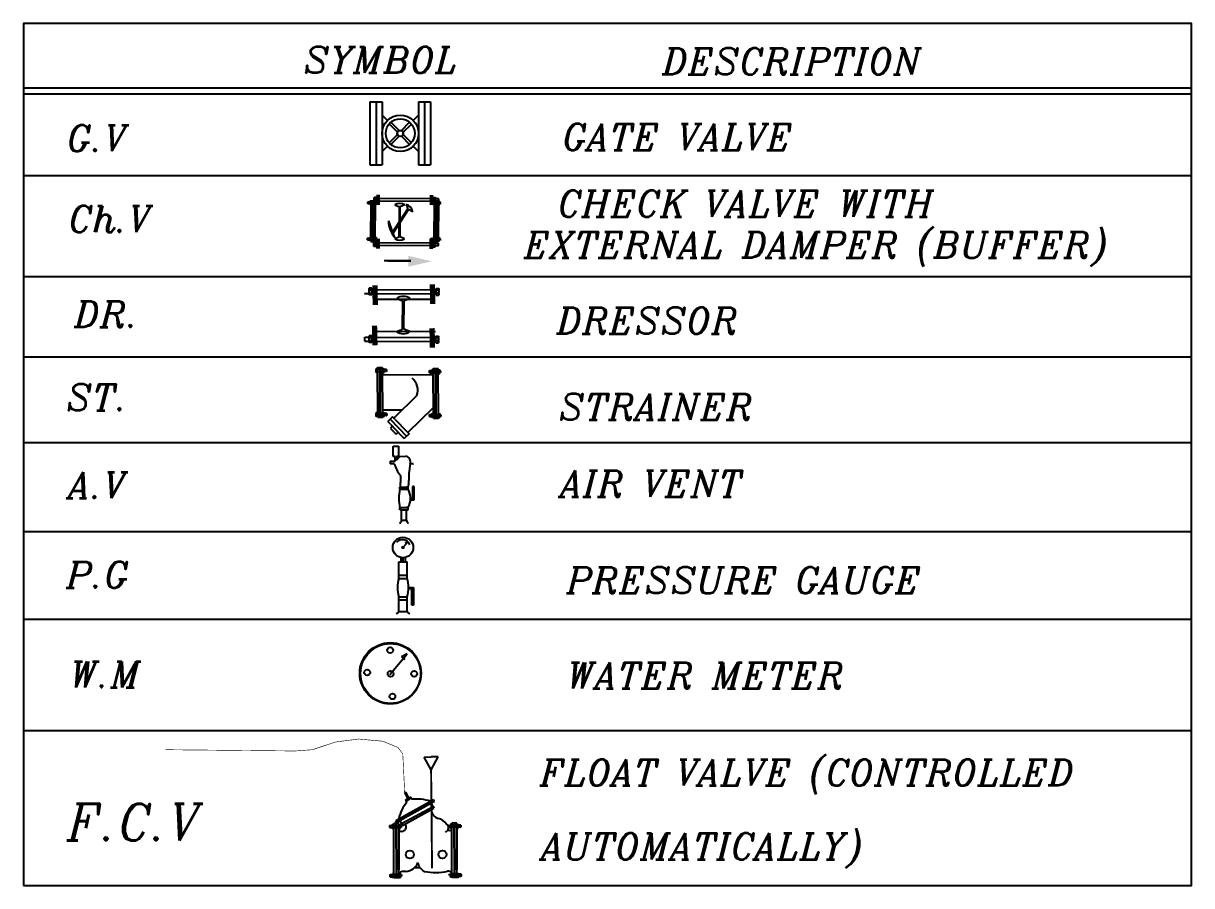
# Model space of a CAD drawing. Extents: x 152000 to 152174, y 158796 to 159332.
# Drawn here: x 152104.43 to 152109.9, y 159147 to 159151.04 of the extents above; entities that cross this region are included whole.
import ezdxf
from ezdxf.enums import TextEntityAlignment as Align

# ---------------------------------------------------------------- set-up
doc = ezdxf.new("R2010")
doc.units = 0
doc.header["$LTSCALE"] = 3
doc.header["$MEASUREMENT"] = 0
doc.layers.get('0').update_dxf_attribs({"linetype": 'CONTINUOUS'})
for name, color, linetype in [('colum', 7, 'CONTINUOUS'), ('MECH', 6, 'CONTINUOUS'), ('NUMBERS', 6, 'CONTINUOUS')]:
    doc.layers.add(name, color=color, linetype=linetype)
doc.styles.add('italic', font='italicc.shx', dxfattribs={"height": 0.4})

msp = doc.modelspace()

# ---------------------------------------------------------------- hatches: boundary and pattern name
at = {"layer": 'colum', "linetype": 'ByBlock', "ltscale": 2.2}
msp.add_hatch(color=256, dxfattribs=at).paths.add_polyline_path([(152106.2303, 159149.95322), (152106.22907, 159149.90259), (152106.33951, 159149.92746)])

# ---------------------------------------------------------------- linework, layer by layer
for p, q in [((152106.05029, 159150.67403), (152106.0502, 159150.37913)), ((152106.05029, 159150.67403), (152106.107, 159150.67401)), ((152106.07864, 159150.67402), (152106.07856, 159150.37913)), ((152106.107, 159150.67401), (152106.10691, 159150.37912)), ((152106.27713, 159150.67396), (152106.27704, 159150.37907)), ((152106.27734, 159150.67441), (152106.33405, 159150.6744)), ((152106.30549, 159150.67395), (152106.3054, 159150.37906)), ((152106.33384, 159150.67394), (152106.33375, 159150.37905)), ((152106.13189, 159150.58671), (152106.10698, 159150.61163)), ((152106.14809, 159150.57852), (152106.18685, 159150.53974)), ((152106.1972, 159150.53974), (152106.23598, 159150.57849)), ((152106.27711, 159150.61158), (152106.25219, 159150.58667)), ((152106.14004, 159150.48261), (152106.17882, 159150.52136)), ((152106.14007, 159150.5705), (152106.17882, 159150.53172)), ((152106.17784, 159150.5327), (152106.17784, 159150.52039)), ((152106.17784, 159150.5327), (152106.17784, 159150.52039)), ((152106.20522, 159150.53171), (152106.244, 159150.57047)), ((152106.20522, 159150.52136), (152106.24397, 159150.48258)), ((152106.2062, 159150.52038), (152106.2062, 159150.53269)), ((152106.13185, 159150.46641), (152106.10693, 159150.4415)), ((152106.14806, 159150.47459), (152106.18684, 159150.51334)), ((152106.19719, 159150.51334), (152106.23595, 159150.47456)), ((152106.27706, 159150.44145), (152106.25215, 159150.46637)), ((152106.0502, 159150.37913), (152106.10691, 159150.37912)), ((152106.27704, 159150.37907), (152106.33375, 159150.37905)), ((152106.03775, 159150.20166), (152106.08748, 159150.20144)), ((152106.04009, 159150.19816), (152106.04012, 159150.20514)), ((152106.04009, 159150.19816), (152106.04103, 159150.19764)), ((152106.04107, 159150.20566), (152106.04012, 159150.20514)), ((152106.04103, 159150.19764), (152106.04107, 159150.20566)), ((152106.04103, 159150.19764), (152106.04915, 159150.1976)), ((152106.04107, 159150.20566), (152106.04919, 159150.20562)), ((152106.04965, 159150.19468), (152106.04966, 159150.1976)), ((152106.05522, 159150.19465), (152106.04965, 159150.19468)), ((152106.04966, 159150.1976), (152106.0497, 159150.20562)), ((152106.04967, 159150.19846), (152106.05524, 159150.19843)), ((152106.04969, 159150.20476), (152106.05527, 159150.20474)), ((152106.04971, 159150.20854), (152106.0497, 159150.20562)), ((152106.05528, 159150.20852), (152106.04971, 159150.20854)), ((152106.05558, 159150.21147), (152106.05473, 159150.02035)), ((152106.05558, 159150.21147), (152106.05473, 159150.02035)), ((152106.0548, 159150.03493), (152106.05552, 159150.19689)), ((152106.05524, 159150.19757), (152106.0748, 159150.19749)), ((152106.05527, 159150.20559), (152106.07483, 159150.20551)), ((152106.05552, 159150.19689), (152106.05558, 159150.21147)), ((152106.05558, 159150.21147), (152106.06506, 159150.21143)), ((152106.05558, 159150.21147), (152106.06506, 159150.21143)), ((152106.06506, 159150.21143), (152106.06421, 159150.0203)), ((152106.06506, 159150.21143), (152106.06421, 159150.0203)), ((152106.06506, 159150.21143), (152106.06421, 159150.0203)), ((152106.06506, 159150.21143), (152106.06421, 159150.0203)), ((152106.06428, 159150.03489), (152106.065, 159150.19685)), ((152106.065, 159150.19685), (152106.06506, 159150.21143)), ((152106.06506, 159150.21143), (152106.07454, 159150.21139)), ((152106.06506, 159150.21143), (152106.07454, 159150.21139)), ((152106.06961, 159150.20398), (152106.06964, 159150.20882)), ((152106.07883, 159150.20394), (152106.06961, 159150.20398)), ((152106.06964, 159150.20882), (152106.06969, 159150.22207)), ((152106.06964, 159150.21023), (152106.07886, 159150.21019)), ((152106.06972, 159150.22691), (152106.06969, 159150.22207)), ((152106.06969, 159150.22066), (152106.0789, 159150.22061)), ((152106.07893, 159150.22687), (152106.06972, 159150.22691)), ((152106.07454, 159150.21139), (152106.07369, 159150.02026)), ((152106.07479, 159150.19456), (152106.08036, 159150.19454)), ((152106.08038, 159150.19832), (152106.0748, 159150.19835)), ((152106.0804, 159150.20462), (152106.07483, 159150.20465)), ((152106.07485, 159150.20843), (152106.08042, 159150.20841)), ((152106.07883, 159150.20394), (152106.07893, 159150.22687)), ((152106.34708, 159150.20758), (152106.07885, 159150.20878)), ((152106.34714, 159150.22084), (152106.07891, 159150.22203)), ((152106.08036, 159150.19454), (152106.08037, 159150.19746)), ((152106.08037, 159150.19746), (152106.08041, 159150.20548)), ((152106.08042, 159150.20841), (152106.08041, 159150.20548)), ((152106.16708, 159150.19147), (152106.18766, 159150.18318)), ((152106.21265, 159150.19127), (152106.192, 159150.18316)), ((152106.2194, 159150.19337), (152106.22727, 159150.17263)), ((152106.33391, 159150.20035), (152106.38365, 159150.20013)), ((152106.33625, 159150.19685), (152106.33628, 159150.20383)), ((152106.33625, 159150.19685), (152106.33719, 159150.19632)), ((152106.33723, 159150.20434), (152106.33628, 159150.20383)), ((152106.33719, 159150.19632), (152106.33723, 159150.20434)), ((152106.33719, 159150.19632), (152106.34532, 159150.19629)), ((152106.33723, 159150.20434), (152106.34535, 159150.20431)), ((152106.34581, 159150.19336), (152106.34582, 159150.19628)), ((152106.35139, 159150.19334), (152106.34581, 159150.19336)), ((152106.34582, 159150.19628), (152106.34586, 159150.2043)), ((152106.34583, 159150.19714), (152106.3514, 159150.19712)), ((152106.34587, 159150.20723), (152106.34586, 159150.2043)), ((152106.34586, 159150.20345), (152106.35143, 159150.20342)), ((152106.35145, 159150.2072), (152106.34587, 159150.20723)), ((152106.34706, 159150.20275), (152106.34716, 159150.22568)), ((152106.34706, 159150.20275), (152106.35628, 159150.20271)), ((152106.3563, 159150.20896), (152106.34709, 159150.209)), ((152106.35635, 159150.21938), (152106.34714, 159150.21942)), ((152106.34716, 159150.22568), (152106.35638, 159150.22563)), ((152106.35174, 159150.21016), (152106.3509, 159150.01903)), ((152106.35174, 159150.21016), (152106.3509, 159150.01903)), ((152106.35096, 159150.03361), (152106.35168, 159150.19558)), ((152106.3514, 159150.19626), (152106.37096, 159150.19617)), ((152106.35143, 159150.20428), (152106.371, 159150.20419)), ((152106.35168, 159150.19558), (152106.35174, 159150.21016)), ((152106.35174, 159150.21016), (152106.36122, 159150.21012)), ((152106.35174, 159150.21016), (152106.36122, 159150.21012)), ((152106.35628, 159150.20271), (152106.3563, 159150.20754)), ((152106.3563, 159150.20754), (152106.35636, 159150.2208)), ((152106.35638, 159150.22563), (152106.35636, 159150.2208)), ((152106.37057, 159150.20748), (152106.35714, 159150.20754)), ((152106.37063, 159150.22074), (152106.3572, 159150.2208)), ((152106.36122, 159150.21012), (152106.36037, 159150.01899)), ((152106.36122, 159150.21012), (152106.36037, 159150.01899)), ((152106.36122, 159150.21012), (152106.36037, 159150.01899)), ((152106.36122, 159150.21012), (152106.36037, 159150.01899)), ((152106.36044, 159150.03357), (152106.36116, 159150.19554)), ((152106.36116, 159150.19554), (152106.36122, 159150.21012)), ((152106.36122, 159150.21012), (152106.3707, 159150.21008)), ((152106.36122, 159150.21012), (152106.3707, 159150.21008)), ((152106.3707, 159150.21008), (152106.36985, 159150.01895)), ((152106.37057, 159150.20748), (152106.37063, 159150.22074)), ((152106.37213, 159150.20833), (152106.37057, 159150.20748)), ((152106.37063, 159150.22074), (152106.37218, 159150.21987)), ((152106.37095, 159150.19325), (152106.37652, 159150.19322)), ((152106.37654, 159150.19701), (152106.37097, 159150.19703)), ((152106.37657, 159150.20331), (152106.37099, 159150.20333)), ((152106.37101, 159150.20712), (152106.37658, 159150.20709)), ((152106.37213, 159150.20833), (152106.37218, 159150.21987)), ((152106.37652, 159150.19322), (152106.37654, 159150.19615)), ((152106.37654, 159150.19615), (152106.37657, 159150.20417)), ((152106.37658, 159150.20709), (152106.37657, 159150.20417)), ((152106.15623, 159150.06244), (152106.22727, 159150.17263)), ((152106.15917, 159150.05924), (152106.2302, 159150.16943)), ((152106.18703, 159150.04181), (152106.18766, 159150.18318)), ((152106.19137, 159150.04179), (152106.192, 159150.18316)), ((152106.25017, 159150.15976), (152106.2302, 159150.16943)), ((152106.13647, 159150.11742), (152106.15623, 159150.06244)), ((152106.037, 159150.0319), (152106.08673, 159150.03168)), ((152106.03934, 159150.0284), (152106.03937, 159150.03538)), ((152106.03934, 159150.0284), (152106.04028, 159150.02788)), ((152106.04031, 159150.0359), (152106.03937, 159150.03538)), ((152106.04028, 159150.02788), (152106.04031, 159150.0359)), ((152106.04028, 159150.02788), (152106.0484, 159150.02784)), ((152106.04031, 159150.0359), (152106.04844, 159150.03586)), ((152106.0489, 159150.02492), (152106.04891, 159150.02784)), ((152106.04891, 159150.02784), (152106.04894, 159150.03586)), ((152106.04891, 159150.0287), (152106.05449, 159150.02867)), ((152106.04896, 159150.03879), (152106.04894, 159150.03586)), ((152106.04894, 159150.035), (152106.05451, 159150.03498)), ((152106.05453, 159150.03876), (152106.04896, 159150.03879)), ((152106.05448, 159150.02782), (152106.07405, 159150.02773)), ((152106.05452, 159150.03584), (152106.07408, 159150.03575)), ((152106.0548, 159150.03493), (152106.05473, 159150.02035)), ((152106.06428, 159150.03489), (152106.06421, 159150.0203)), ((152106.07962, 159150.02856), (152106.07405, 159150.02859)), ((152106.07965, 159150.03487), (152106.07408, 159150.03489)), ((152106.07409, 159150.03867), (152106.07967, 159150.03865)), ((152106.07961, 159150.02478), (152106.07962, 159150.0277)), ((152106.07962, 159150.0277), (152106.07965, 159150.03572)), ((152106.07967, 159150.03865), (152106.07965, 159150.03572)), ((152106.16704, 159150.0385), (152106.15917, 159150.05924)), ((152106.16638, 159150.0337), (152106.18703, 159150.04181)), ((152106.21195, 159150.0335), (152106.19137, 159150.04179)), ((152106.33316, 159150.03059), (152106.38289, 159150.03037)), ((152106.3355, 159150.02709), (152106.33553, 159150.03407)), ((152106.3355, 159150.02709), (152106.33644, 159150.02656)), ((152106.33647, 159150.03458), (152106.33553, 159150.03407)), ((152106.33644, 159150.02656), (152106.33647, 159150.03458)), ((152106.33644, 159150.02656), (152106.34456, 159150.02653)), ((152106.33647, 159150.03458), (152106.3446, 159150.03455)), ((152106.34506, 159150.0236), (152106.34507, 159150.02653)), ((152106.34507, 159150.02653), (152106.34511, 159150.03455)), ((152106.34507, 159150.02738), (152106.35065, 159150.02736)), ((152106.3451, 159150.03369), (152106.35068, 159150.03366)), ((152106.34512, 159150.03747), (152106.34511, 159150.03455)), ((152106.35069, 159150.03745), (152106.34512, 159150.03747)), ((152106.35064, 159150.0265), (152106.37021, 159150.02641)), ((152106.35068, 159150.03452), (152106.37024, 159150.03443)), ((152106.35096, 159150.03361), (152106.3509, 159150.01903)), ((152106.36044, 159150.03357), (152106.36037, 159150.01899)), ((152106.37579, 159150.02725), (152106.37021, 159150.02727)), ((152106.37581, 159150.03355), (152106.37024, 159150.03358)), ((152106.37026, 159150.03736), (152106.37583, 159150.03733)), ((152106.37577, 159150.02347), (152106.37578, 159150.02639)), ((152106.37578, 159150.02639), (152106.37582, 159150.03441)), ((152106.37583, 159150.03733), (152106.37582, 159150.03441)), ((152106.05447, 159150.02489), (152106.0489, 159150.02492)), ((152106.05473, 159150.02035), (152106.06421, 159150.0203)), ((152106.06421, 159150.0203), (152106.07369, 159150.02026)), ((152106.06869, 159149.99645), (152106.06871, 159150.00129)), ((152106.07791, 159149.99641), (152106.06869, 159149.99645)), ((152106.06871, 159150.00129), (152106.06877, 159150.01454)), ((152106.06872, 159150.00271), (152106.07793, 159150.00266)), ((152106.06879, 159150.01938), (152106.06877, 159150.01454)), ((152106.06877, 159150.01313), (152106.07798, 159150.01309)), ((152106.07801, 159150.01934), (152106.06879, 159150.01938)), ((152106.07403, 159150.02481), (152106.07961, 159150.02478)), ((152106.07791, 159149.99641), (152106.07801, 159150.01934)), ((152106.34616, 159150.00005), (152106.07793, 159150.00125)), ((152106.34622, 159150.01331), (152106.07799, 159150.0145)), ((152106.35063, 159150.02358), (152106.34506, 159150.0236)), ((152106.34614, 159149.99522), (152106.34624, 159150.01815)), ((152106.34614, 159149.99522), (152106.35535, 159149.99518)), ((152106.35538, 159150.00143), (152106.34617, 159150.00147)), ((152106.35543, 159150.01185), (152106.34621, 159150.01189)), ((152106.34624, 159150.01815), (152106.35546, 159150.01811)), ((152106.3509, 159150.01903), (152106.36037, 159150.01899)), ((152106.35535, 159149.99518), (152106.35538, 159150.00001)), ((152106.35538, 159150.00001), (152106.35544, 159150.01327)), ((152106.35546, 159150.01811), (152106.35544, 159150.01327)), ((152106.36965, 159149.99995), (152106.35622, 159150.00001)), ((152106.36971, 159150.01321), (152106.35627, 159150.01327)), ((152106.36037, 159150.01899), (152106.36985, 159150.01895)), ((152106.36965, 159149.99995), (152106.36971, 159150.01321)), ((152106.37121, 159150.00081), (152106.36965, 159149.99995)), ((152106.36971, 159150.01321), (152106.37126, 159150.01234)), ((152106.37019, 159150.02349), (152106.37577, 159150.02347)), ((152106.37121, 159150.00081), (152106.37126, 159150.01234)), ((152106.02489, 159149.77839), (152106.02703, 159149.7772)), ((152106.02703, 159149.7772), (152106.04548, 159149.77712)), ((152106.04661, 159149.77047), (152106.04664, 159149.77711)), ((152106.05927, 159149.77042), (152106.04661, 159149.77047)), ((152106.04664, 159149.77711), (152106.04671, 159149.79533)), ((152106.04664, 159149.77906), (152106.05931, 159149.77901)), ((152106.0467, 159149.79338), (152106.05937, 159149.79333)), ((152106.04674, 159149.80198), (152106.04671, 159149.79533)), ((152106.0594, 159149.80192), (152106.04674, 159149.80198)), ((152106.05927, 159149.77042), (152106.0594, 159149.80192)), ((152106.0593, 159149.77706), (152106.35948, 159149.77578)), ((152106.05938, 159149.79528), (152106.35955, 159149.794)), ((152106.17541, 159149.75332), (152106.20369, 159149.74193)), ((152106.23803, 159149.75305), (152106.20965, 159149.74191)), ((152106.35945, 159149.76914), (152106.35958, 159149.80064)), ((152106.35945, 159149.76914), (152106.37211, 159149.76909)), ((152106.37215, 159149.77768), (152106.35948, 159149.77773)), ((152106.37221, 159149.792), (152106.35954, 159149.79205)), ((152106.35958, 159149.80064), (152106.37224, 159149.80059)), ((152106.37211, 159149.76909), (152106.37214, 159149.77573)), ((152106.37214, 159149.77573), (152106.37221, 159149.79395)), ((152106.37224, 159149.80059), (152106.37221, 159149.79395)), ((152106.06414, 159149.75098), (152106.35552, 159149.74974)), ((152106.20313, 159149.60994), (152106.20369, 159149.74193)), ((152106.20909, 159149.60991), (152106.20965, 159149.74191)), ((152106.0618, 159149.60084), (152106.35638, 159149.59958)), ((152106.17475, 159149.59879), (152106.20313, 159149.60994)), ((152106.23737, 159149.59852), (152106.20909, 159149.60991)), ((152106.02608, 159149.55428), (152106.02616, 159149.5725)), ((152106.02608, 159149.55428), (152106.04453, 159149.5542)), ((152106.02616, 159149.5725), (152106.04461, 159149.57242)), ((152106.04566, 159149.54756), (152106.04569, 159149.5542)), ((152106.05832, 159149.5475), (152106.04566, 159149.54756)), ((152106.04569, 159149.5542), (152106.04576, 159149.57242)), ((152106.0457, 159149.55615), (152106.05836, 159149.55609)), ((152106.04579, 159149.57906), (152106.04576, 159149.57242)), ((152106.04576, 159149.57047), (152106.05842, 159149.57041)), ((152106.05846, 159149.57901), (152106.04579, 159149.57906)), ((152106.05832, 159149.5475), (152106.05846, 159149.57901)), ((152106.05835, 159149.55414), (152106.35853, 159149.55287)), ((152106.05843, 159149.57236), (152106.3586, 159149.57109)), ((152106.3585, 159149.54623), (152106.35863, 159149.57773)), ((152106.3585, 159149.54623), (152106.37116, 159149.54617)), ((152106.3712, 159149.55476), (152106.35854, 159149.55482)), ((152106.37126, 159149.56908), (152106.3586, 159149.56914)), ((152106.35863, 159149.57773), (152106.37129, 159149.57767)), ((152106.37116, 159149.54617), (152106.37119, 159149.55281)), ((152106.37119, 159149.55281), (152106.37127, 159149.57103)), ((152106.37129, 159149.57767), (152106.37127, 159149.57103)), ((152106.08569, 159149.42982), (152106.09733, 159149.42985)), ((152106.08639, 159149.1979), (152106.08569, 159149.42982)), ((152106.08639, 159149.1979), (152106.08569, 159149.42982)), ((152106.08574, 159149.4119), (152106.08569, 159149.42982)), ((152106.09733, 159149.42985), (152106.10897, 159149.42989)), ((152106.09803, 159149.19793), (152106.09733, 159149.42985)), ((152106.09803, 159149.19793), (152106.09733, 159149.42985)), ((152106.09803, 159149.19793), (152106.09733, 159149.42985)), ((152106.09803, 159149.19793), (152106.09733, 159149.42985)), ((152106.09803, 159149.19793), (152106.09733, 159149.42985)), ((152106.09738, 159149.41194), (152106.09733, 159149.42985)), ((152106.10968, 159149.19797), (152106.10897, 159149.42989)), ((152106.34626, 159149.42495), (152106.3579, 159149.42499)), ((152106.34696, 159149.19304), (152106.34626, 159149.42495)), ((152106.34696, 159149.19304), (152106.34626, 159149.42495)), ((152106.34631, 159149.40704), (152106.34626, 159149.42495)), ((152106.3579, 159149.42499), (152106.36955, 159149.42503)), ((152106.35861, 159149.19307), (152106.3579, 159149.42499)), ((152106.35861, 159149.19307), (152106.3579, 159149.42499)), ((152106.35861, 159149.19307), (152106.3579, 159149.42499)), ((152106.35861, 159149.19307), (152106.3579, 159149.42499)), ((152106.35796, 159149.40708), (152106.3579, 159149.42499)), ((152106.37025, 159149.19311), (152106.36955, 159149.42503)), ((152106.08531, 159149.42423), (152106.07846, 159149.42421)), ((152106.07846, 159149.42421), (152106.07847, 159149.42062)), ((152106.07847, 159149.42062), (152106.0785, 159149.41077)), ((152106.07847, 159149.41957), (152106.08532, 159149.41959)), ((152106.0785, 159149.41182), (152106.08534, 159149.41184)), ((152106.07851, 159149.40717), (152106.0785, 159149.41077)), ((152106.08536, 159149.4072), (152106.07851, 159149.40717)), ((152106.10935, 159149.42071), (152106.08532, 159149.42064)), ((152106.10938, 159149.41086), (152106.08535, 159149.41079)), ((152106.08574, 159149.4119), (152106.08633, 159149.21581)), ((152106.09738, 159149.41194), (152106.09798, 159149.21585)), ((152106.10908, 159149.3963), (152106.34635, 159149.39702)), ((152106.10934, 159149.42431), (152106.11619, 159149.42433)), ((152106.1162, 159149.41968), (152106.10935, 159149.41966)), ((152106.11622, 159149.41194), (152106.10938, 159149.41191)), ((152106.10939, 159149.40727), (152106.11624, 159149.40729)), ((152106.11619, 159149.42433), (152106.1162, 159149.42073)), ((152106.1162, 159149.42073), (152106.11623, 159149.41088)), ((152106.11624, 159149.40729), (152106.11623, 159149.41088)), ((152106.1268, 159149.42077), (152106.11682, 159149.42074)), ((152106.12683, 159149.41091), (152106.11685, 159149.41088)), ((152106.12796, 159149.42013), (152106.1268, 159149.42077)), ((152106.1268, 159149.42077), (152106.12683, 159149.41091)), ((152106.12683, 159149.41091), (152106.12799, 159149.41156)), ((152106.12796, 159149.42013), (152106.12799, 159149.41156)), ((152106.32445, 159149.41079), (152106.38555, 159149.41097)), ((152106.32733, 159149.41508), (152106.32849, 159149.41572)), ((152106.32733, 159149.41508), (152106.32736, 159149.40651)), ((152106.32852, 159149.40587), (152106.32736, 159149.40651)), ((152106.32849, 159149.41572), (152106.33847, 159149.41575)), ((152106.32849, 159149.41572), (152106.32852, 159149.40587)), ((152106.32852, 159149.40587), (152106.3385, 159149.4059)), ((152106.34593, 159149.41937), (152106.33908, 159149.41935)), ((152106.33908, 159149.41935), (152106.33909, 159149.41576)), ((152106.33909, 159149.41576), (152106.33912, 159149.4059)), ((152106.33909, 159149.4147), (152106.34594, 159149.41472)), ((152106.33912, 159149.40696), (152106.34597, 159149.40698)), ((152106.33913, 159149.40231), (152106.33912, 159149.4059)), ((152106.34598, 159149.40233), (152106.33913, 159149.40231)), ((152106.34594, 159149.41578), (152106.36997, 159149.41585)), ((152106.34597, 159149.40593), (152106.37, 159149.406)), ((152106.34631, 159149.40704), (152106.34691, 159149.21095)), ((152106.35796, 159149.40708), (152106.35855, 159149.21098)), ((152106.36996, 159149.41944), (152106.37681, 159149.41946)), ((152106.37682, 159149.41482), (152106.36997, 159149.4148)), ((152106.37685, 159149.40707), (152106.37, 159149.40705)), ((152106.37001, 159149.40241), (152106.37686, 159149.40243)), ((152106.37681, 159149.41946), (152106.37682, 159149.41587)), ((152106.37682, 159149.41587), (152106.37685, 159149.40602)), ((152106.37686, 159149.40243), (152106.37685, 159149.40602)), ((152106.27024, 159149.2988), (152106.16146, 159149.19344)), ((152106.08593, 159149.21857), (152106.07908, 159149.21855)), ((152106.07908, 159149.21855), (152106.07909, 159149.21495)), ((152106.07909, 159149.21495), (152106.07912, 159149.2051)), ((152106.0791, 159149.2139), (152106.08594, 159149.21392)), ((152106.07912, 159149.20616), (152106.08597, 159149.20618)), ((152106.10997, 159149.21505), (152106.08594, 159149.21498)), ((152106.08633, 159149.21581), (152106.08639, 159149.1979)), ((152106.09798, 159149.21585), (152106.09803, 159149.19793)), ((152106.10957, 159149.2316), (152106.20114, 159149.23187)), ((152106.10996, 159149.21864), (152106.11681, 159149.21866)), ((152106.11682, 159149.21401), (152106.10998, 159149.21399)), ((152106.11685, 159149.20627), (152106.11, 159149.20625)), ((152106.11681, 159149.21866), (152106.11682, 159149.21507)), ((152106.11682, 159149.21507), (152106.11685, 159149.20522)), ((152106.12743, 159149.2151), (152106.11745, 159149.21507)), ((152106.12859, 159149.21446), (152106.12743, 159149.2151)), ((152106.12743, 159149.2151), (152106.12746, 159149.20525)), ((152106.12746, 159149.20525), (152106.12861, 159149.20589)), ((152106.12859, 159149.21446), (152106.12861, 159149.20589)), ((152106.34682, 159149.24107), (152106.22739, 159149.12538)), ((152106.32795, 159149.20942), (152106.32911, 159149.21006)), ((152106.32795, 159149.20942), (152106.32798, 159149.20084)), ((152106.32911, 159149.21006), (152106.33909, 159149.21009)), ((152106.32911, 159149.21006), (152106.32914, 159149.20021)), ((152106.34655, 159149.21371), (152106.3397, 159149.21368)), ((152106.3397, 159149.21368), (152106.33971, 159149.21009)), ((152106.33971, 159149.21009), (152106.33974, 159149.20024)), ((152106.33972, 159149.20904), (152106.34657, 159149.20906)), ((152106.34656, 159149.21011), (152106.37059, 159149.21019)), ((152106.34691, 159149.21095), (152106.34696, 159149.19304)), ((152106.35855, 159149.21098), (152106.35861, 159149.19307)), ((152106.37058, 159149.21378), (152106.37743, 159149.2138)), ((152106.37745, 159149.20915), (152106.3706, 159149.20913)), ((152106.37743, 159149.2138), (152106.37744, 159149.21021)), ((152106.37744, 159149.21021), (152106.37747, 159149.20035)), ((152106.07913, 159149.20151), (152106.07912, 159149.2051)), ((152106.08598, 159149.20153), (152106.07913, 159149.20151)), ((152106.11, 159149.2052), (152106.08597, 159149.20512)), ((152106.08639, 159149.1979), (152106.09803, 159149.19793)), ((152106.08639, 159149.1979), (152106.09803, 159149.19793)), ((152106.09803, 159149.19793), (152106.10968, 159149.19797)), ((152106.09803, 159149.19793), (152106.10968, 159149.19797)), ((152106.11001, 159149.2016), (152106.11686, 159149.20162)), ((152106.11686, 159149.20162), (152106.11685, 159149.20522)), ((152106.12746, 159149.20525), (152106.11747, 159149.20522)), ((152106.15559, 159149.1995), (152106.13319, 159149.17781)), ((152106.14566, 159149.16494), (152106.13319, 159149.17781)), ((152106.14426, 159149.18853), (152106.22193, 159149.10834)), ((152106.14566, 159149.16494), (152106.1984, 159149.11049)), ((152106.15507, 159149.15522), (152106.14608, 159149.14537)), ((152106.16806, 159149.18663), (152106.15559, 159149.1995)), ((152106.16806, 159149.18663), (152106.2208, 159149.13219)), ((152106.32507, 159149.20512), (152106.38617, 159149.20531)), ((152106.32914, 159149.20021), (152106.32798, 159149.20084)), ((152106.32914, 159149.20021), (152106.33912, 159149.20024)), ((152106.33974, 159149.20129), (152106.34659, 159149.20131)), ((152106.33976, 159149.19665), (152106.33974, 159149.20024)), ((152106.3466, 159149.19667), (152106.33976, 159149.19665)), ((152106.34659, 159149.20026), (152106.37062, 159149.20033)), ((152106.34696, 159149.19304), (152106.35861, 159149.19307)), ((152106.34696, 159149.19304), (152106.35861, 159149.19307)), ((152106.35861, 159149.19307), (152106.37025, 159149.19311)), ((152106.35861, 159149.19307), (152106.37025, 159149.19311)), ((152106.37747, 159149.20141), (152106.37062, 159149.20139)), ((152106.37064, 159149.19674), (152106.37748, 159149.19676)), ((152106.37748, 159149.19676), (152106.37747, 159149.20035)), ((152106.14608, 159149.14537), (152106.1729, 159149.11768)), ((152106.1729, 159149.11768), (152106.18246, 159149.12694)), ((152106.1984, 159149.11049), (152106.21087, 159149.09762)), ((152106.23326, 159149.11932), (152106.21087, 159149.09762)), ((152106.2208, 159149.13219), (152106.23326, 159149.11932)), ((152106.17131, 159147.30991), (152106.34838, 159147.40714)), ((152106.21652, 159147.44231), (152106.21258, 159147.44015)), ((152106.21258, 159147.44015), (152106.22755, 159147.41059)), ((152106.21652, 159147.44231), (152106.23149, 159147.41275)), ((152106.21699, 159147.40479), (152106.22952, 159147.41167)), ((152106.21699, 159147.40479), (152106.22239, 159147.39494)), ((152106.21915, 159147.40085), (152106.23168, 159147.40773)), ((152106.24206, 159147.41855), (152106.22952, 159147.41167)), ((152106.24422, 159147.41461), (152106.23168, 159147.40773)), ((152106.24206, 159147.41855), (152106.24746, 159147.4087)), ((152106.35143, 159147.39951), (152106.3471, 159147.40738)), ((152106.17563, 159147.30203), (152106.3527, 159147.39926)), ((152106.19777, 159147.29462), (152106.34532, 159147.37565)), ((152106.20209, 159147.28675), (152106.34965, 159147.36777)), ((152106.34532, 159147.37565), (152106.33667, 159147.3914)), ((152106.34532, 159147.37565), (152106.34965, 159147.36777)), ((152106.17296, 159147.29529), (152106.16128, 159147.29523)), ((152106.16235, 159147.05964), (152106.16128, 159147.29523)), ((152106.17003, 159147.31016), (152106.17436, 159147.30228)), ((152106.18464, 159147.29534), (152106.17296, 159147.29529)), ((152106.17404, 159147.05969), (152106.17296, 159147.29529)), ((152106.17404, 159147.05969), (152106.17296, 159147.29529)), ((152106.17404, 159147.05969), (152106.17296, 159147.29529)), ((152106.17404, 159147.05969), (152106.17296, 159147.29529)), ((152106.17404, 159147.05969), (152106.17296, 159147.29529)), ((152106.17304, 159147.27731), (152106.17296, 159147.29529)), ((152106.17436, 159147.30228), (152106.18912, 159147.31038)), ((152106.18572, 159147.05974), (152106.18464, 159147.29534)), ((152106.18572, 159147.05974), (152106.18464, 159147.29534)), ((152106.18473, 159147.27737), (152106.18464, 159147.29534)), ((152106.19777, 159147.29462), (152106.18912, 159147.31038)), ((152106.19777, 159147.29462), (152106.20209, 159147.28675)), ((152106.44482, 159147.29653), (152106.43314, 159147.29648)), ((152106.43421, 159147.06088), (152106.43314, 159147.29648)), ((152106.4565, 159147.29658), (152106.44482, 159147.29653)), ((152106.4459, 159147.06093), (152106.44482, 159147.29653)), ((152106.4459, 159147.06093), (152106.44482, 159147.29653)), ((152106.4459, 159147.06093), (152106.44482, 159147.29653)), ((152106.4459, 159147.06093), (152106.44482, 159147.29653)), ((152106.4449, 159147.27855), (152106.44482, 159147.29653)), ((152106.45758, 159147.06099), (152106.4565, 159147.29658)), ((152106.45758, 159147.06099), (152106.4565, 159147.29658)), ((152106.45659, 159147.27861), (152106.4565, 159147.29658)), ((152106.13941, 159147.28098), (152106.20072, 159147.28126)), ((152106.1423, 159147.2853), (152106.14346, 159147.28594)), ((152106.1423, 159147.2853), (152106.14234, 159147.2767)), ((152106.1435, 159147.27606), (152106.14234, 159147.2767)), ((152106.14346, 159147.28594), (152106.15347, 159147.28599)), ((152106.14346, 159147.28594), (152106.1435, 159147.27606)), ((152106.1435, 159147.27606), (152106.15352, 159147.2761)), ((152106.16095, 159147.28963), (152106.15408, 159147.2896)), ((152106.15408, 159147.2896), (152106.1541, 159147.28599)), ((152106.1541, 159147.28599), (152106.15414, 159147.27611)), ((152106.1541, 159147.28494), (152106.16097, 159147.28497)), ((152106.15414, 159147.27717), (152106.16101, 159147.2772)), ((152106.15416, 159147.2725), (152106.15414, 159147.27611)), ((152106.16103, 159147.27253), (152106.15416, 159147.2725)), ((152106.16097, 159147.28602), (152106.18508, 159147.28614)), ((152106.16101, 159147.27614), (152106.18513, 159147.27625)), ((152106.17304, 159147.27731), (152106.17395, 159147.07767)), ((152106.18473, 159147.27737), (152106.18564, 159147.07772)), ((152106.18507, 159147.28974), (152106.19194, 159147.28977)), ((152106.19196, 159147.28511), (152106.18509, 159147.28508)), ((152106.19199, 159147.27734), (152106.18512, 159147.27731)), ((152106.18514, 159147.27264), (152106.19202, 159147.27268)), ((152106.19194, 159147.28977), (152106.19195, 159147.28617)), ((152106.19195, 159147.28617), (152106.192, 159147.27628)), ((152106.19202, 159147.27268), (152106.192, 159147.27628)), ((152106.4785, 159147.28253), (152106.41719, 159147.28225)), ((152106.43277, 159147.29087), (152106.42589, 159147.29084)), ((152106.42589, 159147.29084), (152106.42591, 159147.28724)), ((152106.42591, 159147.28724), (152106.42596, 159147.27735)), ((152106.42592, 159147.28618), (152106.43279, 159147.28621)), ((152106.42595, 159147.27841), (152106.43282, 159147.27844)), ((152106.42597, 159147.27374), (152106.42596, 159147.27735)), ((152106.43284, 159147.27378), (152106.42597, 159147.27374)), ((152106.4569, 159147.28738), (152106.43278, 159147.28727)), ((152106.45694, 159147.27749), (152106.43283, 159147.27738)), ((152106.4449, 159147.27855), (152106.44581, 159147.07891)), ((152106.45659, 159147.27861), (152106.4575, 159147.07896)), ((152106.45688, 159147.29098), (152106.46375, 159147.29101)), ((152106.46377, 159147.28635), (152106.4569, 159147.28632)), ((152106.46381, 159147.27858), (152106.45694, 159147.27855)), ((152106.45696, 159147.27389), (152106.46383, 159147.27392)), ((152106.46375, 159147.29101), (152106.46377, 159147.28741)), ((152106.46377, 159147.28741), (152106.46381, 159147.27752)), ((152106.46383, 159147.27392), (152106.46381, 159147.27752)), ((152106.47441, 159147.28746), (152106.46439, 159147.28741)), ((152106.47445, 159147.27757), (152106.46444, 159147.27753)), ((152106.47441, 159147.28746), (152106.47445, 159147.27757)), ((152106.47557, 159147.28682), (152106.47441, 159147.28746)), ((152106.47445, 159147.27757), (152106.47561, 159147.27822)), ((152106.47557, 159147.28682), (152106.47561, 159147.27822)), ((152106.28513, 159147.08719), (152106.25665, 159147.08706)), ((152106.14045, 159147.05376), (152106.20176, 159147.05404)), ((152106.14375, 159147.05531), (152106.1449, 159147.05595)), ((152106.14375, 159147.05531), (152106.14379, 159147.0467)), ((152106.14495, 159147.04607), (152106.14379, 159147.0467)), ((152106.1449, 159147.05595), (152106.15492, 159147.056)), ((152106.1449, 159147.05595), (152106.14495, 159147.04607)), ((152106.14495, 159147.04607), (152106.15496, 159147.04611)), ((152106.1624, 159147.05964), (152106.15553, 159147.05961)), ((152106.15553, 159147.05961), (152106.15555, 159147.056)), ((152106.15555, 159147.056), (152106.15559, 159147.04612)), ((152106.15555, 159147.05494), (152106.16242, 159147.05498)), ((152106.15559, 159147.04717), (152106.16246, 159147.04721)), ((152106.15561, 159147.04251), (152106.15559, 159147.04612)), ((152106.16248, 159147.04254), (152106.15561, 159147.04251)), ((152106.16201, 159147.0588), (152106.18612, 159147.05891)), ((152106.16205, 159147.04891), (152106.18617, 159147.04902)), ((152106.17452, 159147.04172), (152106.16283, 159147.04167)), ((152106.17452, 159147.04172), (152106.16283, 159147.04167)), ((152106.17404, 159147.05969), (152106.17412, 159147.04172)), ((152106.1858, 159147.04177), (152106.17412, 159147.04172)), ((152106.1858, 159147.04177), (152106.17412, 159147.04172)), ((152106.18572, 159147.05974), (152106.1858, 159147.04177)), ((152106.18651, 159147.05975), (152106.19339, 159147.05978)), ((152106.19341, 159147.05512), (152106.18654, 159147.05509)), ((152106.19344, 159147.04735), (152106.18657, 159147.04732)), ((152106.18659, 159147.04265), (152106.19346, 159147.04268)), ((152106.19339, 159147.05978), (152106.1934, 159147.05617)), ((152106.1934, 159147.05617), (152106.19345, 159147.04629)), ((152106.19346, 159147.04268), (152106.19345, 159147.04629)), ((152106.47953, 159147.05531), (152106.41823, 159147.05503)), ((152106.43421, 159147.06088), (152106.42734, 159147.06085)), ((152106.42734, 159147.06085), (152106.42736, 159147.05724)), ((152106.42736, 159147.05724), (152106.4274, 159147.04736)), ((152106.42736, 159147.05619), (152106.43423, 159147.05622)), ((152106.4274, 159147.04842), (152106.43427, 159147.04845)), ((152106.42742, 159147.04375), (152106.4274, 159147.04736)), ((152106.43429, 159147.04378), (152106.42742, 159147.04375)), ((152106.45793, 159147.06015), (152106.43382, 159147.06004)), ((152106.45798, 159147.05026), (152106.43386, 159147.05015)), ((152106.44598, 159147.04296), (152106.4343, 159147.04291)), ((152106.44598, 159147.04296), (152106.4343, 159147.04291)), ((152106.4459, 159147.06093), (152106.44598, 159147.04296)), ((152106.45766, 159147.04301), (152106.44598, 159147.04296)), ((152106.45766, 159147.04301), (152106.44598, 159147.04296)), ((152106.45758, 159147.06099), (152106.45766, 159147.04301)), ((152106.45833, 159147.06099), (152106.4652, 159147.06102)), ((152106.46522, 159147.05636), (152106.45835, 159147.05633)), ((152106.46526, 159147.04859), (152106.45838, 159147.04856)), ((152106.45841, 159147.04389), (152106.46528, 159147.04393)), ((152106.4652, 159147.06102), (152106.46522, 159147.05742)), ((152106.46522, 159147.05742), (152106.46526, 159147.04753)), ((152106.46528, 159147.04393), (152106.46526, 159147.04753)), ((152106.47586, 159147.05747), (152106.46584, 159147.05742)), ((152106.4759, 159147.04758), (152106.46589, 159147.04753)), ((152106.47586, 159147.05747), (152106.4759, 159147.04758)), ((152106.47702, 159147.05683), (152106.47586, 159147.05747)), ((152106.4759, 159147.04758), (152106.47706, 159147.04823)), ((152106.47702, 159147.05683), (152106.47706, 159147.04823))]:
    msp.add_line(p, q)
for points, const_width in [([(152106.0887, 159150.23959), (152106.08849, 159150.19182)], 0.01808), ([(152106.33812, 159150.23848), (152106.33791, 159150.19071)], 0.01808), ([(152106.08758, 159149.98628), (152106.08779, 159150.03405)], 0.01808), ([(152106.33699, 159149.98517), (152106.33721, 159150.03294)], 0.01808), ([(152106.07515, 159149.72302), (152106.07305, 159149.81478)], 0.02484), ([(152106.34446, 159149.72758), (152106.34237, 159149.81935)], 0.02484), ([(152106.20939, 159149.68163), (152106.20343, 159149.68198)], 0.09236), ([(152106.07335, 159149.53473), (152106.07126, 159149.6265)], 0.02484), ([(152106.34281, 159149.52319), (152106.34073, 159149.61443)], 0.02484)]:
    msp.add_lwpolyline(points, dxfattribs=dict(const_width=const_width))
for centre, radius in [((152106.19202, 159150.52654), 0.08507), ((152106.19202, 159150.52654), 0.06805), ((152106.19202, 159150.52654), 0.01418), ((152106.14497, 159148.10669), 0.01358), ((152106.03675, 159148.0026), 0.01358), ((152106.147, 159147.99644), 0.01358), ((152106.25725, 159147.99644), 0.01358), ((152106.15513, 159147.89034), 0.01358), ((152106.23686, 159147.14982), 0.01891), ((152106.38954, 159147.15052), 0.01891)]:
    msp.add_circle(centre, radius)
for centre, radius, start, end in [((152106.05187, 159150.19656), 0.00291, 139.26657, 220.22457), ((152106.05651, 159150.20158), 0.00752, 154.96585, 204.52529), ((152106.05192, 159150.20664), 0.00291, 139.26658, 220.22457), ((152106.07329, 159150.20709), 0.00482, 139.26657, 220.22457), ((152106.08095, 159150.2154), 0.01243, 154.96585, 204.52529), ((152106.07336, 159150.22377), 0.00482, 139.26658, 220.22457), ((152106.07815, 159150.19644), 0.00291, 319.26658, 40.22457), ((152106.07356, 159150.2015), 0.00752, 334.96585, 24.52529), ((152106.0782, 159150.20653), 0.00291, 319.26657, 40.22457), ((152106.18973, 159150.16018), 0.03862, 53.59473, 125.89641), ((152106.21179, 159150.1555), 0.03862, 6.33327, 78.63494), ((152106.34804, 159150.19524), 0.00291, 139.26657, 220.22457), ((152106.35267, 159150.20026), 0.00752, 154.96585, 204.52529), ((152106.34808, 159150.20533), 0.00291, 139.26658, 220.22457), ((152106.35263, 159150.20585), 0.00482, 319.26658, 40.22457), ((152106.34504, 159150.21422), 0.01243, 334.96585, 24.52529), ((152106.3527, 159150.22252), 0.00482, 319.26657, 40.22457), ((152106.37431, 159150.19512), 0.00291, 319.26658, 40.22457), ((152106.36973, 159150.20019), 0.00752, 334.96585, 24.52529), ((152106.37436, 159150.20521), 0.00291, 319.26657, 40.22457), ((152106.26056, 159150.12012), 0.12412, 181.24457, 221.11232), ((152106.05112, 159150.0268), 0.00291, 139.26657, 220.22457), ((152106.05575, 159150.03182), 0.00752, 154.96585, 204.52529), ((152106.05116, 159150.03688), 0.00291, 139.26658, 220.22457), ((152106.0774, 159150.02668), 0.00291, 319.26658, 40.22457), ((152106.07281, 159150.03174), 0.00752, 334.96585, 24.52529), ((152106.07744, 159150.03677), 0.00291, 319.26657, 40.22457), ((152106.1893, 159150.06479), 0.03862, 233.59473, 305.89641), ((152106.34728, 159150.02548), 0.00291, 139.26657, 220.22457), ((152106.35192, 159150.03051), 0.00752, 154.96585, 204.52529), ((152106.34733, 159150.03557), 0.00291, 139.26658, 220.22457), ((152106.37356, 159150.02537), 0.00291, 319.26658, 40.22457), ((152106.36897, 159150.03043), 0.00752, 334.96585, 24.52529), ((152106.37361, 159150.03545), 0.00291, 319.26657, 40.22457), ((152106.07237, 159149.99956), 0.00482, 139.26657, 220.22457), ((152106.08003, 159150.00787), 0.01243, 154.96585, 204.52529), ((152106.07244, 159150.01624), 0.00482, 139.26658, 220.22457), ((152106.35171, 159149.99832), 0.00482, 319.26658, 40.22457), ((152106.34412, 159150.00669), 0.01243, 334.96585, 24.52529), ((152106.35178, 159150.015), 0.00482, 319.26657, 40.22457), ((152106.05166, 159149.77475), 0.00662, 139.27728, 220.23527), ((152106.06218, 159149.78616), 0.01708, 154.97655, 204.53599), ((152106.05176, 159149.79766), 0.00662, 139.27728, 220.23527), ((152106.20653, 159149.71033), 0.05308, 53.60544, 125.90711), ((152106.36709, 159149.7734), 0.00662, 319.27728, 40.23527), ((152106.35667, 159149.7849), 0.01708, 334.97655, 24.53599), ((152106.36719, 159149.79632), 0.00662, 319.27728, 40.23527), ((152106.20624, 159149.64151), 0.05308, 233.60544, 305.90711), ((152106.05071, 159149.55183), 0.00662, 139.27728, 220.23527), ((152106.06124, 159149.56324), 0.01708, 154.97655, 204.53599), ((152106.05081, 159149.57474), 0.00662, 139.27728, 220.23527), ((152106.36615, 159149.55049), 0.00662, 319.27728, 40.23527), ((152106.35572, 159149.56199), 0.01708, 334.97655, 24.53599), ((152106.36624, 159149.5734), 0.00662, 319.27728, 40.23527), ((152106.08119, 159149.4219), 0.00358, 139.69464, 220.65264), ((152106.08687, 159149.41572), 0.00924, 155.39392, 204.95336), ((152106.08123, 159149.40951), 0.00358, 139.69464, 220.65264), ((152106.11347, 159149.42199), 0.00358, 319.69464, 40.65264), ((152106.10783, 159149.41578), 0.00924, 335.39392, 24.95336), ((152106.11351, 159149.4096), 0.00358, 319.69464, 40.65264), ((152106.19813, 159149.32322), 0.07613, 341.29066, 49.4127), ((152106.34181, 159149.41703), 0.00358, 139.69464, 220.65264), ((152106.34749, 159149.41086), 0.00924, 155.39392, 204.95336), ((152106.34185, 159149.40464), 0.00358, 139.69464, 220.65264), ((152106.37409, 159149.41713), 0.00358, 319.69464, 40.65264), ((152106.36845, 159149.41092), 0.00924, 335.39392, 24.95336), ((152106.37413, 159149.40474), 0.00358, 319.69464, 40.65264), ((152106.08181, 159149.21623), 0.00358, 139.69464, 220.65264), ((152106.0875, 159149.21005), 0.00924, 155.39392, 204.95336), ((152106.08185, 159149.20384), 0.00358, 139.69464, 220.65264), ((152106.1141, 159149.21633), 0.00358, 319.69464, 40.65264), ((152106.10845, 159149.21012), 0.00924, 335.39392, 24.95336), ((152106.11413, 159149.20394), 0.00358, 319.69464, 40.65264), ((152106.34243, 159149.21137), 0.00358, 139.69464, 220.65264), ((152106.34812, 159149.20519), 0.00924, 155.39392, 204.95336), ((152106.37472, 159149.21147), 0.00358, 319.69464, 40.65264), ((152106.36907, 159149.20525), 0.00924, 335.39392, 24.95336), ((152106.34247, 159149.19898), 0.00358, 139.69464, 220.65264), ((152106.37475, 159149.19908), 0.00358, 319.69464, 40.65264), ((152106.26882, 159147.21192), 0.19794, 71.24405, 96.1943), ((152106.37698, 159147.2713), 0.19794, 141.34785, 166.2981), ((152106.38495, 159147.36412), 0.04823, 184.02459, 251.09257), ((152106.19907, 159147.28021), 0.02084, 324.33908, 40.5945), ((152106.35553, 159147.25339), 0.06656, 36.39715, 78.04273), ((152106.39591, 159147.27547), 0.02185, 291.02002, 52.83396), ((152106.15682, 159147.28728), 0.00359, 139.78273, 220.74072), ((152106.16254, 159147.28109), 0.00927, 155.482, 205.04145), ((152106.15688, 159147.27485), 0.00359, 139.78273, 220.74072), ((152106.1979, 159147.28086), 0.02217, 233.7675, 324.75225), ((152106.18922, 159147.28743), 0.00359, 319.78273, 40.74072), ((152106.18356, 159147.28119), 0.00927, 335.482, 25.04145), ((152106.18927, 159147.27499), 0.00359, 319.78273, 40.74072), ((152106.42444, 159147.27461), 0.01215, 223.87078, 316.65266), ((152106.42864, 159147.28852), 0.00359, 139.78273, 220.74072), ((152106.43435, 159147.28233), 0.00927, 155.482, 205.04145), ((152106.42869, 159147.27609), 0.00359, 139.78273, 220.74072), ((152106.46103, 159147.28867), 0.00359, 319.78273, 40.74072), ((152106.45537, 159147.28243), 0.00927, 335.482, 25.04145), ((152106.46109, 159147.27624), 0.00359, 319.78273, 40.74072), ((152106.21041, 159147.13964), 0.07002, 276.45905, 337.1246), ((152106.32573, 159147.11831), 0.05115, 186.60764, 247.02311), ((152106.15827, 159147.05729), 0.00359, 139.78273, 220.74072), ((152106.16398, 159147.0511), 0.00927, 155.482, 205.04145), ((152106.15833, 159147.04486), 0.00359, 139.78273, 220.74072), ((152106.20924, 159147.03877), 0.03258, 73.88871, 135.24843), ((152106.19066, 159147.05744), 0.00359, 319.78273, 40.74072), ((152106.18501, 159147.05119), 0.00927, 335.482, 25.04145), ((152106.19072, 159147.045), 0.00359, 319.78273, 40.74072), ((152106.3567, 159147.32333), 0.25721, 258.57764, 282.74069), ((152106.41538, 159147.04588), 0.02665, 43.83808, 94.19333), ((152106.43008, 159147.05853), 0.00359, 139.78273, 220.74072), ((152106.4358, 159147.05234), 0.00927, 155.482, 205.04145), ((152106.43014, 159147.0461), 0.00359, 139.78273, 220.74072), ((152106.46248, 159147.05868), 0.00359, 319.78273, 40.74072), ((152106.45682, 159147.05244), 0.00927, 335.482, 25.04145), ((152106.46253, 159147.04624), 0.00359, 319.78273, 40.74072)]:
    msp.add_arc(centre, radius, start, end)
at = {"layer": 'colum', "linetype": 'ByBlock', "ltscale": 2.2, "const_width": 0.01014, "elevation": 0}
msp.add_lwpolyline([(152106.11609, 159149.93033), (152106.24297, 159149.92944)], dxfattribs=at)
at = {"layer": 'MECH'}
for p, q in [((152106.15844, 159149.01404), (152106.15844, 159149.06188)), ((152106.15844, 159149.06188), (152106.18362, 159149.06188)), ((152106.18362, 159149.06188), (152106.18362, 159149.01404)), ((152106.14493, 159148.99135), (152106.16765, 159148.99135)), ((152106.16765, 159149.01404), (152106.15844, 159149.01404)), ((152106.16765, 159148.99135), (152106.16765, 159149.01404)), ((152106.17502, 159148.99625), (152106.19037, 159149.01404)), ((152106.17502, 159149.01404), (152106.17502, 159148.99625)), ((152106.18362, 159149.01404), (152106.17502, 159149.01404)), ((152106.19037, 159149.01404), (152106.21814, 159149.0155)), ((152106.16426, 159148.97961), (152106.14493, 159148.97961)), ((152106.23901, 159148.97993), (152106.23147, 159148.93445)), ((152106.23147, 159148.93445), (152106.23147, 159148.90178)), ((152106.25191, 159148.97993), (152106.23901, 159148.97993)), ((152106.25191, 159148.97625), (152106.25191, 159148.97993)), ((152106.19273, 159148.92471), (152106.19273, 159148.89203)), ((152106.19273, 159148.87046), (152106.19273, 159148.89203)), ((152106.19033, 159148.86066), (152106.19033, 159148.87046)), ((152106.19033, 159148.87046), (152106.22965, 159148.87046)), ((152106.19848, 159148.86066), (152106.19033, 159148.86066)), ((152106.19033, 159148.86066), (152106.22965, 159148.86066)), ((152106.22965, 159148.87046), (152106.2215, 159148.87046)), ((152106.2215, 159148.86066), (152106.22965, 159148.86066)), ((152106.22965, 159148.86066), (152106.22965, 159148.87046)), ((152106.24968, 159148.874), (152106.24968, 159148.81624)), ((152106.25743, 159148.874), (152106.24968, 159148.874)), ((152106.25743, 159148.81012), (152106.25743, 159148.874)), ((152106.19033, 159148.76454), (152106.19033, 159148.77434)), ((152106.19033, 159148.77434), (152106.22965, 159148.77434)), ((152106.22965, 159148.77434), (152106.2215, 159148.77434)), ((152106.22965, 159148.76454), (152106.22965, 159148.77434)), ((152106.23983, 159148.81012), (152106.25743, 159148.81012)), ((152106.24968, 159148.81624), (152106.23999, 159148.81624)), ((152106.19848, 159148.76454), (152106.19033, 159148.76454)), ((152106.19848, 159148.7137), (152106.19848, 159148.76454)), ((152106.19848, 159148.76454), (152106.2215, 159148.76454)), ((152106.2215, 159148.7137), (152106.19848, 159148.7137)), ((152106.2215, 159148.7137), (152106.2215, 159148.76454)), ((152106.2215, 159148.76454), (152106.22965, 159148.76454)), ((152106.20471, 159148.5876), (152106.22626, 159148.61109)), ((152106.22626, 159148.61109), (152106.21546, 159148.60668)), ((152106.18548, 159148.52076), (152106.22395, 159148.52076)), ((152106.18548, 159148.44303), (152106.18548, 159148.52076)), ((152106.1951, 159148.54048), (152106.1951, 159148.52076)), ((152106.20471, 159148.53951), (152106.20471, 159148.52076)), ((152106.21433, 159148.54048), (152106.21433, 159148.52076)), ((152106.22395, 159148.44303), (152106.22395, 159148.52076)), ((152106.18548, 159148.45877), (152106.22395, 159148.45877)), ((152106.18548, 159148.44303), (152106.22395, 159148.44303)), ((152106.24631, 159148.39346), (152106.22858, 159148.39346)), ((152106.2306, 159148.40008), (152106.25321, 159148.40008)), ((152106.24631, 159148.31769), (152106.24631, 159148.39346)), ((152106.25321, 159148.40008), (152106.25321, 159148.31769)), ((152106.18548, 159148.35713), (152106.22395, 159148.35713)), ((152106.18548, 159148.28844), (152106.18548, 159148.35713)), ((152106.18548, 159148.34335), (152106.22395, 159148.34335)), ((152106.22395, 159148.28844), (152106.22395, 159148.35713)), ((152106.18548, 159148.28844), (152106.22395, 159148.28844)), ((152106.25321, 159148.31769), (152106.24631, 159148.31769)), ((152106.3034, 159147.60666), (152106.33605, 159147.60681)), ((152106.33632, 159147.54705), (152106.3034, 159147.60666)), ((152106.3687, 159147.60696), (152106.33605, 159147.60681)), ((152106.33632, 159147.54705), (152106.3687, 159147.60696))]:
    msp.add_line(p, q, dxfattribs=at)
msp.add_lwpolyline([(152106.14493, 159148.99135), (152106.14493, 159148.97961)], dxfattribs=at)
for points, const_width in [([(152106.21257, 159147.44395), (152106.2039, 159147.62083), (152106.18187, 159147.65078), (152106.11061, 159147.68051), (152105.99565, 159147.69091), (152105.88902, 159147.67676), (152105.77975, 159147.64075), (152105.70043, 159147.63492), (152105.09333, 159147.64088), (152105.09333, 159147.64088)], 0.0027), ([(152106.34082, 159147.08486), (152106.33632, 159147.54705)], 0.00899)]:
    msp.add_lwpolyline(points, dxfattribs=dict(at, const_width=const_width))
for radius in [0.04809, 0.00347]:
    msp.add_circle((152106.20471, 159148.5876), radius, dxfattribs=at)
for centre, radius, start, end in [((152106.21213, 159148.98834), 0.02781, 340.96404, 77.5191), ((152106.30992, 159149.02031), 0.15124, 195.6131, 219.20823), ((152106.11837, 159148.89263), 0.11347, 348.73528, 4.62447), ((152106.35897, 159148.8175), 0.17407, 165.6432, 194.3568), ((152106.14324, 159148.8175), 0.09659, 333.45673, 26.54327), ((152106.18274, 159148.71628), 0.01595, 292.96529, 350.69712), ((152106.23724, 159148.71628), 0.01595, 189.30288, 247.03471), ((152106.20271, 159148.58697), 0.03704, 21.90015, 140.35766), ((152106.32091, 159148.40008), 0.14208, 162.40431, 197.59569), ((152106.08852, 159148.40008), 0.14208, 342.40431, 17.59569), ((152106.17079, 159148.29459), 0.01592, 277.65218, 337.2882), ((152106.23864, 159148.29459), 0.01592, 202.7118, 262.34782)]:
    msp.add_arc(centre, radius, start, end, dxfattribs=at)
at = {"layer": 'NUMBERS', "color": 0}
for p, q in [((152104.42754, 159150.73951), (152109.89685, 159150.73951)), ((152104.42754, 159150.71209), (152109.89685, 159150.71209)), ((152104.42754, 159150.32869), (152109.89685, 159150.32869)), ((152104.42754, 159150.32869), (152109.89685, 159150.32869)), ((152104.42754, 159149.85573), (152109.89685, 159149.85573)), ((152104.42754, 159149.47978), (152109.89685, 159149.47978)), ((152104.42754, 159149.0791), (152109.89685, 159149.0791)), ((152104.42754, 159149.0791), (152109.89685, 159149.0791)), ((152104.42754, 159148.66178), (152109.89685, 159148.66178)), ((152104.42754, 159148.66178), (152109.89685, 159148.66178)), ((152104.42754, 159148.2528), (152109.89685, 159148.2528)), ((152104.42754, 159148.2528), (152109.89685, 159148.2528)), ((152104.42754, 159147.73119), (152109.89685, 159147.73119)), ((152104.42754, 159147.73119), (152109.89685, 159147.73119)), ((152104.42754, 159147.73119), (152109.89685, 159147.73119)), ((152104.42754, 159147.00446), (152109.89685, 159147.00446))]:
    msp.add_line(p, q, dxfattribs=at)
at = {"layer": 'NUMBERS', "linetype": 'ByBlock'}
for p, q in [((152106.14329, 159147.99342), (152106.22433, 159148.08962)), ((152106.22433, 159148.08962), (152106.19765, 159148.07529)), ((152106.19765, 159148.07529), (152106.21315, 159148.0631))]:
    msp.add_line(p, q, dxfattribs=at)
at = {"layer": 'NUMBERS', "color": 0}
msp.add_lwpolyline([(152104.42754, 159147.00446), (152109.89685, 159147.00446), (152109.89685, 159151.04166), (152104.42754, 159151.04166)], close=True, dxfattribs=at)
at = {"layer": 'NUMBERS', "linetype": 'ByBlock'}
for centre, radius in [((152106.14557, 159147.99858), 0.14353), ((152106.14659, 159147.99757), 0.14023)]:
    msp.add_circle(centre, radius, dxfattribs=at)

# ---------------------------------------------------------------- texts
at = {"layer": 'NUMBERS', "color": 0, "style": 'italic'}
for s, height, p in [('G.V', 0.122574, (152104.63179, 159150.44265)), ('Ch.V', 0.122574, (152104.64011, 159150.06446)), ('EXTERNAL DAMPER (BUFFER)', 0.1225735, (152106.77121, 159149.94376)), ('DR.', 0.122574, (152104.6652, 159149.61898)), ('ST.', 0.122574, (152104.62961, 159149.22955)), ('A.V', 0.122574, (152104.6385, 159148.81815)), ('P.G', 0.122574, (152104.62785, 159148.39853)), (' FLOAT VALVE (CONTROLLED ', 0.1225735, (152106.76175, 159147.47268)), ('F.C.V', 0.170673, (152104.63179, 159147.21622)), ('AUTOMATICALLY)', 0.1225735, (152106.85324, 159147.12685))]:
    msp.add_text(s, height=height, dxfattribs=at).set_placement(p)
for s, height, p in [('GATE VALVE', 0.122574, (152107.49013, 159150.50977)), ('CHECK VALVE WITH ', 0.1225735, (152107.85253, 159150.1977)), ('DRESSOR', 0.122574, (152107.34904, 159149.64991)), ('STRAINER', 0.122574, (152107.38953, 159149.24643)), ('W.M', 0.122574, (152104.80927, 159147.99329)), ('WATER METER', 0.1225735, (152107.61936, 159147.98868))]:
    msp.add_text(s, height=height, dxfattribs=at).set_placement(p, align=Align.MIDDLE)
at = {"layer": 'NUMBERS', "color": 0, "attachment_point": 5, "style": 'italic'}
for s, insert, char_height, width in [('SYMBOL', (152106.10052, 159150.87083), 0.122574, 1.6132495), ('DESCRIPTION', (152108.02527, 159150.86397), 0.1225735, 3.8131988), ('AIR VENT', (152107.36763, 159148.88689), 0.122574, 3.8131988), ('PRESSURE GAUGE', (152107.79986, 159148.43444), 0.1225735, 3.8131988)]:
    msp.add_mtext(s, dxfattribs=dict(at, insert=insert, char_height=char_height, width=width))

doc.saveas('drawing.dxf')
